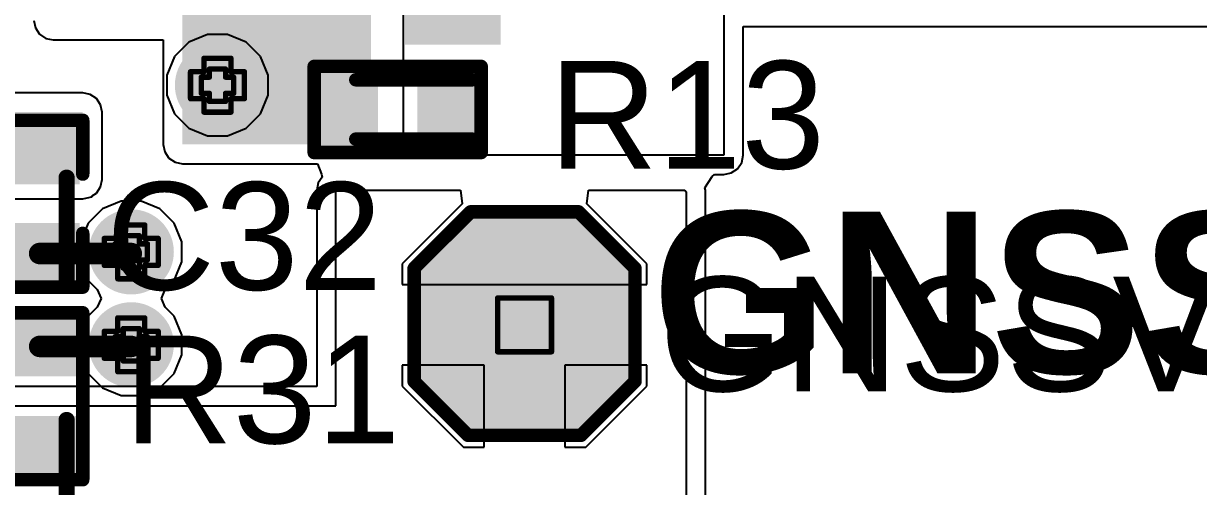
# Model space of a CAD drawing. Header units: inches. Extents: x -0.1 to 17.9, y -0.8 to 4.8.
# Drawn here: x 0.329 to 0.7652, y 1.43 to 1.6019 of the extents above; entities that cross this region are included whole.
import ezdxf

# ---------------------------------------------------------------- set-up
doc = ezdxf.new("R2010")
doc.units = ezdxf.units.IN
doc.header["$MEASUREMENT"] = 0
for name, color, linetype in [('Bottom Layer 1', 5, 'Continuous'), ('Bottom Solder', 6, 'Continuous'), ('Drill Drawing', 1, 'Continuous'), ('GND+Signal', 16, 'Continuous'), ('Multi-Layer', 9, 'Continuous'), ('Pad Holes', 156, 'Continuous'), ('PWR+Signal', 76, 'Continuous'), ('Top 3D Body', 56, 'Continuous'), ('Top Layer 1', 1, 'Continuous'), ('Top Overlay', 2, 'Continuous'), ('Top Paste', 8, 'Continuous'), ('Top Solder', 216, 'Continuous'), ('Via Holes', 16, 'Continuous')]:
    doc.layers.add(name, color=color, linetype=linetype)
doc.styles.add('Arial', font='', dxfattribs={"height": 0.2})
doc.styles.add('Arial_Bold', font='', dxfattribs={"height": 0.2})
doc.styles.get('Arial').set_extended_font_data('Arial')
doc.styles.get('Arial_Bold').set_extended_font_data('Arial', bold=True)

# ---------------------------------------------------------------- blocks, each defined once
blk = doc.blocks.new('R___0402_133')
at = {"layer": 'Top Layer 1'}
for points in [[(-0.0275, -0.0125), (-0.0275, 0.0125), (-0.0095, 0.0125), (-0.0095, -0.0125)], [(0.0095, -0.0125), (0.0095, 0.0125), (0.0275, 0.0125), (0.0275, -0.0125)]]:
    blk.add_hatch(color=1, dxfattribs=at).paths.add_polyline_path(points)
at = {"layer": 'Top Paste'}
for points in [[(-0.0275, -0.0125), (-0.0275, 0.0125), (-0.0095, 0.0125), (-0.0095, -0.0125)], [(0.0095, -0.0125), (0.0095, 0.0125), (0.0275, 0.0125), (0.0275, -0.0125)]]:
    blk.add_hatch(color=8, dxfattribs=at).paths.add_polyline_path(points)
at = {"layer": 'Top Solder'}
for points in [[(-0.02967, -0.01466), (-0.02967, 0.01467), (-0.00734, 0.01467), (-0.00734, -0.01466)], [(0.00733, -0.01466), (0.00733, 0.01467), (0.02966, 0.01467), (0.02966, -0.01466)]]:
    blk.add_hatch(color=216, dxfattribs=at).paths.add_polyline_path(points)
at = {"layer": 'Top Overlay'}
for points in [[(-0.031, -0.016, 0.005, 0.005, 0), (-0.031, 0.016, 0.005, 0.005, 0)], [(0.031, 0.016, 0.005, 0.005, 0), (-0.031, 0.016, 0.005, 0.005, 0)], [(0.031, -0.016, 0.005, 0.005, 0), (0.031, 0.016, 0.005, 0.005, 0)], [(0.031, -0.016, 0.005, 0.005, 0), (-0.031, -0.016, 0.005, 0.005, 0)], [(0.032, -0.017, 0.000127, 0.000127, 0), (-0.032, -0.017, 0.000127, 0.000127, 0)]]:
    blk.add_lwpolyline(points, format="xyseb", dxfattribs=at)
for points in [[(-0.03225, 0.016, 0.0025, 0.0025, 1), (-0.02975, 0.016, 0.0025, 0.0025, 1)], [(-0.03225, 0.016, 0.0025, 0.0025, 1), (-0.02975, 0.016, 0.0025, 0.0025, 1)], [(0.02975, 0.016, 0.0025, 0.0025, 1), (0.03225, 0.016, 0.0025, 0.0025, 1)], [(0.02975, 0.016, 0.0025, 0.0025, 1), (0.03225, 0.016, 0.0025, 0.0025, 1)], [(-0.03225, -0.016, 0.0025, 0.0025, 1), (-0.02975, -0.016, 0.0025, 0.0025, 1)], [(-0.03225, -0.016, 0.0025, 0.0025, 1), (-0.02975, -0.016, 0.0025, 0.0025, 1)], [(-0.03203, -0.017, 0.0000635, 0.0000635, 1), (-0.03197, -0.017, 0.0000635, 0.0000635, 1)], [(0.02975, -0.016, 0.0025, 0.0025, 1), (0.03225, -0.016, 0.0025, 0.0025, 1)], [(0.02975, -0.016, 0.0025, 0.0025, 1), (0.03225, -0.016, 0.0025, 0.0025, 1)], [(0.03197, -0.017, 0.0000635, 0.0000635, 1), (0.03203, -0.017, 0.0000635, 0.0000635, 1)]]:
    blk.add_lwpolyline(points, format="xyseb", close=True, dxfattribs=at)
blk = doc.blocks.new('R___0402_148')
at = {"layer": 'Top Layer 1'}
for points in [[(-0.0275, -0.0125), (-0.0275, 0.0125), (-0.0095, 0.0125), (-0.0095, -0.0125)], [(0.0095, -0.0125), (0.0095, 0.0125), (0.0275, 0.0125), (0.0275, -0.0125)]]:
    blk.add_hatch(color=1, dxfattribs=at).paths.add_polyline_path(points)
at = {"layer": 'Top Paste'}
for points in [[(-0.0275, -0.0125), (-0.0275, 0.0125), (-0.0095, 0.0125), (-0.0095, -0.0125)], [(0.0095, -0.0125), (0.0095, 0.0125), (0.0275, 0.0125), (0.0275, -0.0125)]]:
    blk.add_hatch(color=8, dxfattribs=at).paths.add_polyline_path(points)
at = {"layer": 'Top Solder'}
for points in [[(-0.02967, -0.01467), (-0.02967, 0.01467), (-0.00733, 0.01467), (-0.00733, -0.01467)], [(0.00733, -0.01467), (0.00733, 0.01467), (0.02967, 0.01467), (0.02967, -0.01467)]]:
    blk.add_hatch(color=216, dxfattribs=at).paths.add_polyline_path(points)
at = {"layer": 'Top Overlay'}
for points in [[(-0.031, -0.016, 0.005, 0.005, 0), (-0.031, 0.016, 0.005, 0.005, 0)], [(-0.031, 0.016, 0.005, 0.005, 0), (0.031, 0.016, 0.005, 0.005, 0)], [(0.031, -0.016, 0.005, 0.005, 0), (0.031, 0.016, 0.005, 0.005, 0)], [(-0.031, -0.016, 0.005, 0.005, 0), (0.031, -0.016, 0.005, 0.005, 0)], [(-0.032, -0.017, 0.000127, 0.000127, 0), (0.032, -0.017, 0.000127, 0.000127, 0)]]:
    blk.add_lwpolyline(points, format="xyseb", dxfattribs=at)
for points in [[(-0.03225, 0.016, 0.0025, 0.0025, 1), (-0.02975, 0.016, 0.0025, 0.0025, 1)], [(-0.03225, 0.016, 0.0025, 0.0025, 1), (-0.02975, 0.016, 0.0025, 0.0025, 1)], [(0.02975, 0.016, 0.0025, 0.0025, 1), (0.03225, 0.016, 0.0025, 0.0025, 1)], [(0.02975, 0.016, 0.0025, 0.0025, 1), (0.03225, 0.016, 0.0025, 0.0025, 1)], [(-0.03225, -0.016, 0.0025, 0.0025, 1), (-0.02975, -0.016, 0.0025, 0.0025, 1)], [(-0.03225, -0.016, 0.0025, 0.0025, 1), (-0.02975, -0.016, 0.0025, 0.0025, 1)], [(-0.03203, -0.017, 0.0000635, 0.0000635, 1), (-0.03197, -0.017, 0.0000635, 0.0000635, 1)], [(0.02975, -0.016, 0.0025, 0.0025, 1), (0.03225, -0.016, 0.0025, 0.0025, 1)], [(0.02975, -0.016, 0.0025, 0.0025, 1), (0.03225, -0.016, 0.0025, 0.0025, 1)], [(0.03197, -0.017, 0.0000635, 0.0000635, 1), (0.03203, -0.017, 0.0000635, 0.0000635, 1)]]:
    blk.add_lwpolyline(points, format="xyseb", close=True, dxfattribs=at)
blk = doc.blocks.new('TSOT_25_167')
at = {"layer": 'Top Layer 1'}
for points in [[(-0.0236, 0.05118), (-0.0236, 0.02362), (-0.06297, 0.02362), (-0.06297, 0.05118)], [(0.06297, 0.05118), (0.06297, 0.02362), (0.0236, 0.02362), (0.0236, 0.05118)], [(-0.0236, 0.01378), (-0.0236, -0.01378), (-0.06297, -0.01378), (-0.06297, 0.01378)], [(-0.0236, -0.02362), (-0.0236, -0.05118), (-0.06297, -0.05118), (-0.06297, -0.02362)], [(0.06297, -0.02362), (0.06297, -0.05118), (0.0236, -0.05118), (0.0236, -0.02362)]]:
    blk.add_hatch(color=1, dxfattribs=at).paths.add_polyline_path(points)
at = {"layer": 'Top Paste'}
for points in [[(-0.0236, 0.05118), (-0.0236, 0.02362), (-0.06297, 0.02362), (-0.06297, 0.05118)], [(0.06297, 0.05118), (0.06297, 0.02362), (0.0236, 0.02362), (0.0236, 0.05118)], [(-0.0236, 0.01378), (-0.0236, -0.01378), (-0.06297, -0.01378), (-0.06297, 0.01378)], [(-0.0236, -0.02362), (-0.0236, -0.05118), (-0.06297, -0.05118), (-0.06297, -0.02362)], [(0.06297, -0.02362), (0.06297, -0.05118), (0.0236, -0.05118), (0.0236, -0.02362)]]:
    blk.add_hatch(color=8, dxfattribs=at).paths.add_polyline_path(points)
at = {"layer": 'Top Solder'}
for points in [[(-0.0196, 0.05518), (-0.0196, 0.01962), (-0.06697, 0.01962), (-0.06697, 0.05518)], [(0.06697, 0.05518), (0.06697, 0.01962), (0.0196, 0.01962), (0.0196, 0.05518)], [(-0.0196, 0.01778), (-0.0196, -0.01778), (-0.06697, -0.01778), (-0.06697, 0.01778)], [(-0.0196, -0.01962), (-0.0196, -0.05518), (-0.06697, -0.05518), (-0.06697, -0.01962)], [(0.06697, -0.01962), (0.06697, -0.05518), (0.0196, -0.05518), (0.0196, -0.01962)]]:
    blk.add_hatch(color=216, dxfattribs=at).paths.add_polyline_path(points)
at = {"layer": 'Top Overlay'}
for points in [[(0.046, 0.061, 0.005, 0.005, 0), (-0.046, 0.061, 0.005, 0.005, 0)], [(-0.075, 0.033, 0.005, 0.005, 0), (-0.075, 0.043, 0.005, 0.005, 0)], [(-0.07, 0.038, 0.005, 0.005, 0), (-0.075, 0.043, 0.005, 0.005, 0)], [(-0.075, 0.033, 0.005, 0.005, 0), (-0.07, 0.038, 0.005, 0.005, 0)], [(0.046, -0.061, 0.005, 0.005, 0), (-0.046, -0.061, 0.005, 0.005, 0)]]:
    blk.add_lwpolyline(points, format="xyseb", dxfattribs=at)
for points in [[(-0.04725, 0.061, 0.0025, 0.0025, 1), (-0.04475, 0.061, 0.0025, 0.0025, 1)], [(0.04475, 0.061, 0.0025, 0.0025, 1), (0.04725, 0.061, 0.0025, 0.0025, 1)], [(-0.07625, 0.043, 0.0025, 0.0025, 1), (-0.07375, 0.043, 0.0025, 0.0025, 1)], [(-0.07625, 0.043, 0.0025, 0.0025, 1), (-0.07375, 0.043, 0.0025, 0.0025, 1)], [(-0.07125, 0.038, 0.0025, 0.0025, 1), (-0.06875, 0.038, 0.0025, 0.0025, 1)], [(-0.07125, 0.038, 0.0025, 0.0025, 1), (-0.06875, 0.038, 0.0025, 0.0025, 1)], [(-0.07625, 0.033, 0.0025, 0.0025, 1), (-0.07375, 0.033, 0.0025, 0.0025, 1)], [(-0.07625, 0.033, 0.0025, 0.0025, 1), (-0.07375, 0.033, 0.0025, 0.0025, 1)], [(-0.04725, -0.061, 0.0025, 0.0025, 1), (-0.04475, -0.061, 0.0025, 0.0025, 1)], [(0.04475, -0.061, 0.0025, 0.0025, 1), (0.04725, -0.061, 0.0025, 0.0025, 1)]]:
    blk.add_lwpolyline(points, format="xyseb", close=True, dxfattribs=at)
blk = doc.blocks.new('T____P______TH_1_8___H_________0_92___184')
at = {"layer": 'Bottom Layer 1'}
blk.add_hatch(color=5, dxfattribs=at).paths.add_polyline_path([(0.01772, 0.03543), (-0.01772, 0.03543), (-0.03543, 0.01772), (-0.03543, -0.01772), (-0.01772, -0.03543), (0.01772, -0.03543), (0.03543, -0.01772), (0.03543, 0.01772)])
at = {"layer": 'Bottom Solder'}
blk.add_hatch(color=6, dxfattribs=at).paths.add_polyline_path([(0.01972, 0.03943), (-0.01972, 0.03943), (-0.03943, 0.01972), (-0.03943, -0.01972), (-0.01972, -0.03943), (0.01972, -0.03943), (0.03943, -0.01972), (0.03943, 0.01972)])
at = {"layer": 'GND+Signal'}
blk.add_hatch(color=16, dxfattribs=at).paths.add_polyline_path([(0.01772, 0.03543), (-0.01772, 0.03543), (-0.03543, 0.01772), (-0.03543, -0.01772), (-0.01772, -0.03543), (0.01772, -0.03543), (0.03543, -0.01772), (0.03543, 0.01772)])
at = {"layer": 'Multi-Layer'}
blk.add_hatch(color=9, dxfattribs=at).paths.add_polyline_path([(0.01772, 0.03543), (-0.01772, 0.03543), (-0.03543, 0.01772), (-0.03543, -0.01772), (-0.01772, -0.03543), (0.01772, -0.03543), (0.03543, -0.01772), (0.03543, 0.01772)])
at = {"layer": 'Pad Holes'}
h = blk.add_hatch(color=7, dxfattribs=at)
edge = h.paths.add_edge_path()
edge.add_arc((0, 0), 0.01811, 0, 360)
at = {"layer": 'PWR+Signal'}
blk.add_hatch(color=76, dxfattribs=at).paths.add_polyline_path([(0.01772, 0.03543), (-0.01772, 0.03543), (-0.03543, 0.01772), (-0.03543, -0.01772), (-0.01772, -0.03543), (0.01772, -0.03543), (0.03543, -0.01772), (0.03543, 0.01772)])
at = {"layer": 'Top Layer 1'}
blk.add_hatch(color=1, dxfattribs=at).paths.add_polyline_path([(0.01772, 0.03543), (-0.01772, 0.03543), (-0.03543, 0.01772), (-0.03543, -0.01772), (-0.01772, -0.03543), (0.01772, -0.03543), (0.03543, -0.01772), (0.03543, 0.01772)])
at = {"layer": 'Top Solder'}
blk.add_hatch(color=216, dxfattribs=at).paths.add_polyline_path([(0.01972, 0.03943), (-0.01972, 0.03943), (-0.03943, 0.01972), (-0.03943, -0.01972), (-0.01972, -0.03943), (0.01972, -0.03943), (0.03943, -0.01972), (0.03943, 0.01972)])
at = {"layer": 'Top Overlay'}
for points in [[(-0.041, 0.021, 0.005, 0.005, 0), (-0.02, 0.042, 0.005, 0.005, 0)], [(-0.02, 0.042, 0.005, 0.005, 0), (0.02, 0.042, 0.005, 0.005, 0)], [(0.02, 0.042, 0.005, 0.005, 0), (0.041, 0.021, 0.005, 0.005, 0)], [(-0.041, -0.021, 0.005, 0.005, 0), (-0.041, 0.021, 0.005, 0.005, 0)], [(0.041, -0.021, 0.005, 0.005, 0), (0.041, 0.021, 0.005, 0.005, 0)], [(-0.041, -0.021, 0.005, 0.005, 0), (-0.021, -0.041, 0.005, 0.005, 0)], [(0.021, -0.041, 0.005, 0.005, 0), (0.041, -0.021, 0.005, 0.005, 0)], [(-0.02, -0.041, 0.005, 0.005, 0), (0.021, -0.041, 0.005, 0.005, 0)]]:
    blk.add_lwpolyline(points, format="xyseb", dxfattribs=at)
for points in [[(-0.02125, 0.042, 0.0025, 0.0025, 1), (-0.01875, 0.042, 0.0025, 0.0025, 1)], [(-0.02125, 0.042, 0.0025, 0.0025, 1), (-0.01875, 0.042, 0.0025, 0.0025, 1)], [(0.01875, 0.042, 0.0025, 0.0025, 1), (0.02125, 0.042, 0.0025, 0.0025, 1)], [(0.01875, 0.042, 0.0025, 0.0025, 1), (0.02125, 0.042, 0.0025, 0.0025, 1)], [(-0.04225, 0.021, 0.0025, 0.0025, 1), (-0.03975, 0.021, 0.0025, 0.0025, 1)], [(-0.04225, 0.021, 0.0025, 0.0025, 1), (-0.03975, 0.021, 0.0025, 0.0025, 1)], [(0.03975, 0.021, 0.0025, 0.0025, 1), (0.04225, 0.021, 0.0025, 0.0025, 1)], [(0.03975, 0.021, 0.0025, 0.0025, 1), (0.04225, 0.021, 0.0025, 0.0025, 1)], [(-0.04225, -0.021, 0.0025, 0.0025, 1), (-0.03975, -0.021, 0.0025, 0.0025, 1)], [(-0.04225, -0.021, 0.0025, 0.0025, 1), (-0.03975, -0.021, 0.0025, 0.0025, 1)], [(0.03975, -0.021, 0.0025, 0.0025, 1), (0.04225, -0.021, 0.0025, 0.0025, 1)], [(0.03975, -0.021, 0.0025, 0.0025, 1), (0.04225, -0.021, 0.0025, 0.0025, 1)], [(-0.02225, -0.041, 0.0025, 0.0025, 1), (-0.01975, -0.041, 0.0025, 0.0025, 1)], [(-0.02125, -0.041, 0.0025, 0.0025, 1), (-0.01875, -0.041, 0.0025, 0.0025, 1)], [(0.01975, -0.041, 0.0025, 0.0025, 1), (0.02225, -0.041, 0.0025, 0.0025, 1)], [(0.01975, -0.041, 0.0025, 0.0025, 1), (0.02225, -0.041, 0.0025, 0.0025, 1)]]:
    blk.add_lwpolyline(points, format="xyseb", close=True, dxfattribs=at)
blk = doc.blocks.new('C___0402_216')
at = {"layer": 'Top Layer 1'}
for points in [[(-0.0275, -0.0125), (-0.0275, 0.0125), (-0.0095, 0.0125), (-0.0095, -0.0125)], [(0.0095, -0.0125), (0.0095, 0.0125), (0.0275, 0.0125), (0.0275, -0.0125)]]:
    blk.add_hatch(color=1, dxfattribs=at).paths.add_polyline_path(points)
at = {"layer": 'Top Paste'}
for points in [[(-0.0275, -0.0125), (-0.0275, 0.0125), (-0.0095, 0.0125), (-0.0095, -0.0125)], [(0.0095, -0.0125), (0.0095, 0.0125), (0.0275, 0.0125), (0.0275, -0.0125)]]:
    blk.add_hatch(color=8, dxfattribs=at).paths.add_polyline_path(points)
at = {"layer": 'Top Solder'}
for points in [[(-0.02986, -0.01486), (-0.02986, 0.01486), (-0.00714, 0.01486), (-0.00714, -0.01486)], [(0.00714, -0.01486), (0.00714, 0.01486), (0.02986, 0.01486), (0.02986, -0.01486)]]:
    blk.add_hatch(color=216, dxfattribs=at).paths.add_polyline_path(points)
at = {"layer": 'Top Overlay'}
for points in [[(-0.011, 0.016, 0.005, 0.005, 0), (-0.031, 0.016, 0.005, 0.005, 0)], [(-0.031, -0.016, 0.005, 0.005, 0), (-0.031, 0.016, 0.005, 0.005, 0)], [(0.031, 0.016, 0.005, 0.005, 0), (0.011, 0.016, 0.005, 0.005, 0)], [(0.031, -0.016, 0.005, 0.005, 0), (0.031, 0.016, 0.005, 0.005, 0)], [(-0.011, -0.016, 0.005, 0.005, 0), (-0.031, -0.016, 0.005, 0.005, 0)], [(0.031, -0.016, 0.005, 0.005, 0), (0.011, -0.016, 0.005, 0.005, 0)]]:
    blk.add_lwpolyline(points, format="xyseb", dxfattribs=at)
for points in [[(-0.03225, 0.016, 0.0025, 0.0025, 1), (-0.02975, 0.016, 0.0025, 0.0025, 1)], [(-0.03225, 0.016, 0.0025, 0.0025, 1), (-0.02975, 0.016, 0.0025, 0.0025, 1)], [(-0.01225, 0.016, 0.0025, 0.0025, 1), (-0.00975, 0.016, 0.0025, 0.0025, 1)], [(0.00975, 0.016, 0.0025, 0.0025, 1), (0.01225, 0.016, 0.0025, 0.0025, 1)], [(0.02975, 0.016, 0.0025, 0.0025, 1), (0.03225, 0.016, 0.0025, 0.0025, 1)], [(0.02975, 0.016, 0.0025, 0.0025, 1), (0.03225, 0.016, 0.0025, 0.0025, 1)], [(-0.03225, -0.016, 0.0025, 0.0025, 1), (-0.02975, -0.016, 0.0025, 0.0025, 1)], [(-0.03225, -0.016, 0.0025, 0.0025, 1), (-0.02975, -0.016, 0.0025, 0.0025, 1)], [(-0.01225, -0.016, 0.0025, 0.0025, 1), (-0.00975, -0.016, 0.0025, 0.0025, 1)], [(0.00975, -0.016, 0.0025, 0.0025, 1), (0.01225, -0.016, 0.0025, 0.0025, 1)], [(0.02975, -0.016, 0.0025, 0.0025, 1), (0.03225, -0.016, 0.0025, 0.0025, 1)], [(0.02975, -0.016, 0.0025, 0.0025, 1), (0.03225, -0.016, 0.0025, 0.0025, 1)]]:
    blk.add_lwpolyline(points, format="xyseb", close=True, dxfattribs=at)

msp = doc.modelspace()

# ---------------------------------------------------------------- hatches: boundary and pattern name
at = {"layer": 'Bottom Layer 1'}
h = msp.add_hatch(color=5, dxfattribs=at)
edge = h.paths.add_edge_path()
edge.add_arc((0.401, 1.579), 0.01181, 0, 360)
h = msp.add_hatch(color=5, dxfattribs=at)
edge = h.paths.add_edge_path()
edge.add_arc((0.369, 1.51711), 0.01181, 0, 360)
h = msp.add_hatch(color=5, dxfattribs=at)
edge = h.paths.add_edge_path()
edge.add_arc((0.369, 1.48261), 0.01181, 0, 360)
at = {"layer": 'Bottom Solder'}
h = msp.add_hatch(color=6, dxfattribs=at)
edge = h.paths.add_edge_path()
edge.add_arc((0.401, 1.579), 0.01581, 0, 360)
h = msp.add_hatch(color=6, dxfattribs=at)
edge = h.paths.add_edge_path()
edge.add_arc((0.369, 1.51711), 0.01581, 0, 360)
h = msp.add_hatch(color=6, dxfattribs=at)
edge = h.paths.add_edge_path()
edge.add_arc((0.369, 1.48261), 0.01581, 0, 360)
at = {"layer": 'GND+Signal'}
h = msp.add_hatch(color=16, dxfattribs=at)
edge = h.paths.add_edge_path()
edge.add_arc((0.401, 1.579), 0.01181, 0, 360)
h = msp.add_hatch(color=16, dxfattribs=at)
edge = h.paths.add_edge_path()
edge.add_arc((0.369, 1.51711), 0.01181, 0, 360)
h = msp.add_hatch(color=16, dxfattribs=at)
edge = h.paths.add_edge_path()
edge.add_arc((0.369, 1.48261), 0.01181, 0, 360)
at = {"layer": 'Pad Holes'}
h = msp.add_hatch(color=7, dxfattribs=at)
edge = h.paths.add_edge_path()
edge.add_arc((0.45235, 1.58102), 0.00125, 0, 360)
h = msp.add_hatch(color=7, dxfattribs=at)
edge = h.paths.add_edge_path()
edge.add_arc((0.49565, 1.58102), 0.00125, 0, 360)
h = msp.add_hatch(color=7, dxfattribs=at)
edge = h.paths.add_edge_path()
edge.add_arc((0.45235, 1.55898), 0.00125, 0, 360)
h = msp.add_hatch(color=7, dxfattribs=at)
edge = h.paths.add_edge_path()
edge.add_arc((0.49565, 1.55898), 0.00125, 0, 360)
h = msp.add_hatch(color=7, dxfattribs=at)
edge = h.paths.add_edge_path()
edge.add_arc((0.345, 1.54469), 0.0015, 0, 360)
h = msp.add_hatch(color=7, dxfattribs=at)
edge = h.paths.add_edge_path()
edge.add_arc((0.345, 1.50531), 0.0015, 0, 360)
h = msp.add_hatch(color=7, dxfattribs=at)
edge = h.paths.add_edge_path()
edge.add_arc((0.345, 1.45469), 0.0015, 0, 360)
at = {"layer": 'PWR+Signal'}
h = msp.add_hatch(color=76, dxfattribs=at)
edge = h.paths.add_edge_path()
edge.add_arc((0.401, 1.579), 0.01181, 0, 360)
h = msp.add_hatch(color=76, dxfattribs=at)
edge = h.paths.add_edge_path()
edge.add_arc((0.369, 1.51711), 0.01181, 0, 360)
h = msp.add_hatch(color=76, dxfattribs=at)
edge = h.paths.add_edge_path()
edge.add_arc((0.369, 1.48261), 0.01181, 0, 360)
at = {"layer": 'Top 3D Body'}
h = msp.add_hatch(color=56, dxfattribs=at)
edge = h.paths.add_edge_path()
edge.add_arc((0.45235, 1.58102), 0.00125, 0, 360)
h = msp.add_hatch(color=56, dxfattribs=at)
edge = h.paths.add_edge_path()
edge.add_arc((0.49565, 1.58102), 0.00125, 0, 360)
h = msp.add_hatch(color=56, dxfattribs=at)
edge = h.paths.add_edge_path()
edge.add_arc((0.45235, 1.55898), 0.00125, 0, 360)
h = msp.add_hatch(color=56, dxfattribs=at)
edge = h.paths.add_edge_path()
edge.add_arc((0.49565, 1.55898), 0.00125, 0, 360)
h = msp.add_hatch(color=56, dxfattribs=at)
edge = h.paths.add_edge_path()
edge.add_arc((0.345, 1.54469), 0.0015, 0, 360)
h = msp.add_hatch(color=56, dxfattribs=at)
edge = h.paths.add_edge_path()
edge.add_arc((0.345, 1.50531), 0.0015, 0, 360)
h = msp.add_hatch(color=56, dxfattribs=at)
edge = h.paths.add_edge_path()
edge.add_arc((0.345, 1.45469), 0.0015, 0, 360)
at = {"layer": 'Top Layer 1'}
for points in [[(0.388, 1.557), (0.458, 1.557), (0.458, 1.639), (0.388, 1.639)], [(0.252, 1.544), (0.351, 1.544), (0.351, 1.569), (0.252, 1.569)]]:
    msp.add_hatch(color=1, dxfattribs=at).paths.add_polyline_path(points)
h = msp.add_hatch(color=1, dxfattribs=at)
edge = h.paths.add_edge_path()
edge.add_arc((0.401, 1.579), 0.01181, 0, 360)
h = msp.add_hatch(color=1, dxfattribs=at)
edge = h.paths.add_edge_path()
edge.add_arc((0.369, 1.51711), 0.01181, 0, 360)
h = msp.add_hatch(color=1, dxfattribs=at)
edge = h.paths.add_edge_path()
edge.add_arc((0.369, 1.48261), 0.01181, 0, 360)
at = {"layer": 'Via Holes'}
h = msp.add_hatch(color=7, dxfattribs=at)
edge = h.paths.add_edge_path()
edge.add_arc((0.401, 1.579), 0.00591, 0, 360)
h = msp.add_hatch(color=7, dxfattribs=at)
edge = h.paths.add_edge_path()
edge.add_arc((0.369, 1.51711), 0.00591, 0, 360)
h = msp.add_hatch(color=7, dxfattribs=at)
edge = h.paths.add_edge_path()
edge.add_arc((0.369, 1.48261), 0.00591, 0, 360)

# ---------------------------------------------------------------- linework, layer by layer
at = {"layer": 'Bottom Layer 1'}
for p, q in [((0.39726, 1.59781), (0.39034, 1.59495)), ((0.40474, 1.59781), (0.39726, 1.59781)), ((0.41166, 1.59495), (0.40474, 1.59781)), ((0.39034, 1.59495), (0.38505, 1.58966)), ((0.41695, 1.58966), (0.41166, 1.59495)), ((0.38505, 1.58966), (0.38219, 1.58274)), ((0.41981, 1.58274), (0.41695, 1.58966)), ((0.38219, 1.58274), (0.38219, 1.57526)), ((0.41981, 1.57526), (0.41981, 1.58274)), ((0.38219, 1.57526), (0.38505, 1.56834)), ((0.41695, 1.56834), (0.41981, 1.57526)), ((0.38505, 1.56834), (0.39034, 1.56305)), ((0.41166, 1.56305), (0.41695, 1.56834)), ((0.39034, 1.56305), (0.39726, 1.56019)), ((0.40474, 1.56019), (0.41166, 1.56305)), ((0.39726, 1.56019), (0.40474, 1.56019)), ((0.49378, 1.53243), (0.47257, 1.51122)), ((0.53622, 1.53243), (0.49378, 1.53243)), ((0.55743, 1.51122), (0.53622, 1.53243)), ((0.47257, 1.51122), (0.47257, 1.46878)), ((0.55743, 1.46878), (0.55743, 1.51122)), ((0.47257, 1.46878), (0.49378, 1.44757)), ((0.53622, 1.44757), (0.55743, 1.46878)), ((0.49378, 1.44757), (0.53622, 1.44757))]:
    msp.add_line(p, q, dxfattribs=at)
at = {"layer": 'Drill Drawing'}
for points in [[(0.396, 1.584, 0.002, 0.002, 0), (0.396, 1.589, 0.002, 0.002, 0)], [(0.396, 1.589, 0.002, 0.002, 0), (0.406, 1.589, 0.002, 0.002, 0)], [(0.406, 1.584, 0.002, 0.002, 0), (0.406, 1.589, 0.002, 0.002, 0)], [(0.391, 1.574, 0.002, 0.002, 0), (0.391, 1.584, 0.002, 0.002, 0)], [(0.391, 1.584, 0.002, 0.002, 0), (0.396, 1.584, 0.002, 0.002, 0)], [(0.398, 1.582, 0.002, 0.002, 0), (0.398, 1.585, 0.002, 0.002, 0)], [(0.398, 1.585, 0.002, 0.002, 0), (0.404, 1.585, 0.002, 0.002, 0)], [(0.404, 1.582, 0.002, 0.002, 0), (0.404, 1.585, 0.002, 0.002, 0)], [(0.406, 1.584, 0.002, 0.002, 0), (0.411, 1.584, 0.002, 0.002, 0)], [(0.411, 1.574, 0.002, 0.002, 0), (0.411, 1.584, 0.002, 0.002, 0)], [(0.395, 1.576, 0.002, 0.002, 0), (0.395, 1.582, 0.002, 0.002, 0)], [(0.395, 1.582, 0.002, 0.002, 0), (0.398, 1.582, 0.002, 0.002, 0)], [(0.404, 1.582, 0.002, 0.002, 0), (0.407, 1.582, 0.002, 0.002, 0)], [(0.407, 1.576, 0.002, 0.002, 0), (0.407, 1.582, 0.002, 0.002, 0)], [(0.391, 1.574, 0.002, 0.002, 0), (0.396, 1.574, 0.002, 0.002, 0)], [(0.395, 1.576, 0.002, 0.002, 0), (0.398, 1.576, 0.002, 0.002, 0)], [(0.396, 1.569, 0.002, 0.002, 0), (0.396, 1.574, 0.002, 0.002, 0)], [(0.398, 1.573, 0.002, 0.002, 0), (0.398, 1.576, 0.002, 0.002, 0)], [(0.404, 1.576, 0.002, 0.002, 0), (0.407, 1.576, 0.002, 0.002, 0)], [(0.404, 1.573, 0.002, 0.002, 0), (0.404, 1.576, 0.002, 0.002, 0)], [(0.406, 1.574, 0.002, 0.002, 0), (0.411, 1.574, 0.002, 0.002, 0)], [(0.406, 1.569, 0.002, 0.002, 0), (0.406, 1.574, 0.002, 0.002, 0)], [(0.398, 1.573, 0.002, 0.002, 0), (0.404, 1.573, 0.002, 0.002, 0)], [(0.396, 1.569, 0.002, 0.002, 0), (0.406, 1.569, 0.002, 0.002, 0)], [(0.364, 1.52211, 0.002, 0.002, 0), (0.364, 1.52711, 0.002, 0.002, 0)], [(0.364, 1.52711, 0.002, 0.002, 0), (0.374, 1.52711, 0.002, 0.002, 0)], [(0.374, 1.52211, 0.002, 0.002, 0), (0.374, 1.52711, 0.002, 0.002, 0)], [(0.359, 1.51211, 0.002, 0.002, 0), (0.359, 1.52211, 0.002, 0.002, 0)], [(0.359, 1.52211, 0.002, 0.002, 0), (0.364, 1.52211, 0.002, 0.002, 0)], [(0.366, 1.52011, 0.002, 0.002, 0), (0.366, 1.52311, 0.002, 0.002, 0)], [(0.366, 1.52311, 0.002, 0.002, 0), (0.372, 1.52311, 0.002, 0.002, 0)], [(0.372, 1.52011, 0.002, 0.002, 0), (0.372, 1.52311, 0.002, 0.002, 0)], [(0.374, 1.52211, 0.002, 0.002, 0), (0.379, 1.52211, 0.002, 0.002, 0)], [(0.379, 1.51211, 0.002, 0.002, 0), (0.379, 1.52211, 0.002, 0.002, 0)], [(0.363, 1.51411, 0.002, 0.002, 0), (0.363, 1.52011, 0.002, 0.002, 0)], [(0.363, 1.52011, 0.002, 0.002, 0), (0.366, 1.52011, 0.002, 0.002, 0)], [(0.372, 1.52011, 0.002, 0.002, 0), (0.375, 1.52011, 0.002, 0.002, 0)], [(0.375, 1.51411, 0.002, 0.002, 0), (0.375, 1.52011, 0.002, 0.002, 0)], [(0.363, 1.51411, 0.002, 0.002, 0), (0.366, 1.51411, 0.002, 0.002, 0)], [(0.366, 1.51111, 0.002, 0.002, 0), (0.366, 1.51411, 0.002, 0.002, 0)], [(0.372, 1.51411, 0.002, 0.002, 0), (0.375, 1.51411, 0.002, 0.002, 0)], [(0.372, 1.51111, 0.002, 0.002, 0), (0.372, 1.51411, 0.002, 0.002, 0)], [(0.359, 1.51211, 0.002, 0.002, 0), (0.364, 1.51211, 0.002, 0.002, 0)], [(0.364, 1.50711, 0.002, 0.002, 0), (0.364, 1.51211, 0.002, 0.002, 0)], [(0.366, 1.51111, 0.002, 0.002, 0), (0.372, 1.51111, 0.002, 0.002, 0)], [(0.374, 1.51211, 0.002, 0.002, 0), (0.379, 1.51211, 0.002, 0.002, 0)], [(0.374, 1.50711, 0.002, 0.002, 0), (0.374, 1.51211, 0.002, 0.002, 0)], [(0.364, 1.50711, 0.002, 0.002, 0), (0.374, 1.50711, 0.002, 0.002, 0)], [(0.505, 1.5, 0.002, 0.002, 0), (0.525, 1.5, 0.002, 0.002, 0)], [(0.505, 1.48, 0.002, 0.002, 0), (0.505, 1.5, 0.002, 0.002, 0)], [(0.525, 1.48, 0.002, 0.002, 0), (0.525, 1.5, 0.002, 0.002, 0)], [(0.364, 1.48761, 0.002, 0.002, 0), (0.364, 1.49261, 0.002, 0.002, 0)], [(0.364, 1.49261, 0.002, 0.002, 0), (0.374, 1.49261, 0.002, 0.002, 0)], [(0.374, 1.48761, 0.002, 0.002, 0), (0.374, 1.49261, 0.002, 0.002, 0)], [(0.359, 1.47761, 0.002, 0.002, 0), (0.359, 1.48761, 0.002, 0.002, 0)], [(0.359, 1.48761, 0.002, 0.002, 0), (0.364, 1.48761, 0.002, 0.002, 0)], [(0.366, 1.48561, 0.002, 0.002, 0), (0.366, 1.48861, 0.002, 0.002, 0)], [(0.366, 1.48861, 0.002, 0.002, 0), (0.372, 1.48861, 0.002, 0.002, 0)], [(0.372, 1.48561, 0.002, 0.002, 0), (0.372, 1.48861, 0.002, 0.002, 0)], [(0.374, 1.48761, 0.002, 0.002, 0), (0.379, 1.48761, 0.002, 0.002, 0)], [(0.379, 1.47761, 0.002, 0.002, 0), (0.379, 1.48761, 0.002, 0.002, 0)], [(0.363, 1.47961, 0.002, 0.002, 0), (0.363, 1.48561, 0.002, 0.002, 0)], [(0.363, 1.48561, 0.002, 0.002, 0), (0.366, 1.48561, 0.002, 0.002, 0)], [(0.372, 1.48561, 0.002, 0.002, 0), (0.375, 1.48561, 0.002, 0.002, 0)], [(0.375, 1.47961, 0.002, 0.002, 0), (0.375, 1.48561, 0.002, 0.002, 0)], [(0.359, 1.47761, 0.002, 0.002, 0), (0.364, 1.47761, 0.002, 0.002, 0)], [(0.363, 1.47961, 0.002, 0.002, 0), (0.366, 1.47961, 0.002, 0.002, 0)], [(0.364, 1.47261, 0.002, 0.002, 0), (0.364, 1.47761, 0.002, 0.002, 0)], [(0.366, 1.47661, 0.002, 0.002, 0), (0.366, 1.47961, 0.002, 0.002, 0)], [(0.372, 1.47961, 0.002, 0.002, 0), (0.375, 1.47961, 0.002, 0.002, 0)], [(0.372, 1.47661, 0.002, 0.002, 0), (0.372, 1.47961, 0.002, 0.002, 0)], [(0.374, 1.47761, 0.002, 0.002, 0), (0.379, 1.47761, 0.002, 0.002, 0)], [(0.374, 1.47261, 0.002, 0.002, 0), (0.374, 1.47761, 0.002, 0.002, 0)], [(0.505, 1.48, 0.002, 0.002, 0), (0.525, 1.48, 0.002, 0.002, 0)], [(0.366, 1.47661, 0.002, 0.002, 0), (0.372, 1.47661, 0.002, 0.002, 0)], [(0.364, 1.47261, 0.002, 0.002, 0), (0.374, 1.47261, 0.002, 0.002, 0)]]:
    msp.add_lwpolyline(points, format="xyseb", dxfattribs=at)
for points in [[(0.3955, 1.589, 0.001, 0.001, 1), (0.3965, 1.589, 0.001, 0.001, 1)], [(0.3955, 1.589, 0.001, 0.001, 1), (0.3965, 1.589, 0.001, 0.001, 1)], [(0.4055, 1.589, 0.001, 0.001, 1), (0.4065, 1.589, 0.001, 0.001, 1)], [(0.4055, 1.589, 0.001, 0.001, 1), (0.4065, 1.589, 0.001, 0.001, 1)], [(0.3905, 1.584, 0.001, 0.001, 1), (0.3915, 1.584, 0.001, 0.001, 1)], [(0.3905, 1.584, 0.001, 0.001, 1), (0.3915, 1.584, 0.001, 0.001, 1)], [(0.3955, 1.584, 0.001, 0.001, 1), (0.3965, 1.584, 0.001, 0.001, 1)], [(0.3955, 1.584, 0.001, 0.001, 1), (0.3965, 1.584, 0.001, 0.001, 1)], [(0.3975, 1.585, 0.001, 0.001, 1), (0.3985, 1.585, 0.001, 0.001, 1)], [(0.3975, 1.585, 0.001, 0.001, 1), (0.3985, 1.585, 0.001, 0.001, 1)], [(0.4035, 1.585, 0.001, 0.001, 1), (0.4045, 1.585, 0.001, 0.001, 1)], [(0.4035, 1.585, 0.001, 0.001, 1), (0.4045, 1.585, 0.001, 0.001, 1)], [(0.4055, 1.584, 0.001, 0.001, 1), (0.4065, 1.584, 0.001, 0.001, 1)], [(0.4055, 1.584, 0.001, 0.001, 1), (0.4065, 1.584, 0.001, 0.001, 1)], [(0.4105, 1.584, 0.001, 0.001, 1), (0.4115, 1.584, 0.001, 0.001, 1)], [(0.4105, 1.584, 0.001, 0.001, 1), (0.4115, 1.584, 0.001, 0.001, 1)], [(0.3945, 1.582, 0.001, 0.001, 1), (0.3955, 1.582, 0.001, 0.001, 1)], [(0.3945, 1.582, 0.001, 0.001, 1), (0.3955, 1.582, 0.001, 0.001, 1)], [(0.3975, 1.582, 0.001, 0.001, 1), (0.3985, 1.582, 0.001, 0.001, 1)], [(0.3975, 1.582, 0.001, 0.001, 1), (0.3985, 1.582, 0.001, 0.001, 1)], [(0.4035, 1.582, 0.001, 0.001, 1), (0.4045, 1.582, 0.001, 0.001, 1)], [(0.4035, 1.582, 0.001, 0.001, 1), (0.4045, 1.582, 0.001, 0.001, 1)], [(0.4065, 1.582, 0.001, 0.001, 1), (0.4075, 1.582, 0.001, 0.001, 1)], [(0.4065, 1.582, 0.001, 0.001, 1), (0.4075, 1.582, 0.001, 0.001, 1)], [(0.3905, 1.574, 0.001, 0.001, 1), (0.3915, 1.574, 0.001, 0.001, 1)], [(0.3905, 1.574, 0.001, 0.001, 1), (0.3915, 1.574, 0.001, 0.001, 1)], [(0.3945, 1.576, 0.001, 0.001, 1), (0.3955, 1.576, 0.001, 0.001, 1)], [(0.3945, 1.576, 0.001, 0.001, 1), (0.3955, 1.576, 0.001, 0.001, 1)], [(0.3955, 1.574, 0.001, 0.001, 1), (0.3965, 1.574, 0.001, 0.001, 1)], [(0.3955, 1.574, 0.001, 0.001, 1), (0.3965, 1.574, 0.001, 0.001, 1)], [(0.3975, 1.576, 0.001, 0.001, 1), (0.3985, 1.576, 0.001, 0.001, 1)], [(0.3975, 1.576, 0.001, 0.001, 1), (0.3985, 1.576, 0.001, 0.001, 1)], [(0.4035, 1.576, 0.001, 0.001, 1), (0.4045, 1.576, 0.001, 0.001, 1)], [(0.4035, 1.576, 0.001, 0.001, 1), (0.4045, 1.576, 0.001, 0.001, 1)], [(0.4055, 1.574, 0.001, 0.001, 1), (0.4065, 1.574, 0.001, 0.001, 1)], [(0.4055, 1.574, 0.001, 0.001, 1), (0.4065, 1.574, 0.001, 0.001, 1)], [(0.4065, 1.576, 0.001, 0.001, 1), (0.4075, 1.576, 0.001, 0.001, 1)], [(0.4065, 1.576, 0.001, 0.001, 1), (0.4075, 1.576, 0.001, 0.001, 1)], [(0.4105, 1.574, 0.001, 0.001, 1), (0.4115, 1.574, 0.001, 0.001, 1)], [(0.4105, 1.574, 0.001, 0.001, 1), (0.4115, 1.574, 0.001, 0.001, 1)], [(0.3975, 1.573, 0.001, 0.001, 1), (0.3985, 1.573, 0.001, 0.001, 1)], [(0.3975, 1.573, 0.001, 0.001, 1), (0.3985, 1.573, 0.001, 0.001, 1)], [(0.4035, 1.573, 0.001, 0.001, 1), (0.4045, 1.573, 0.001, 0.001, 1)], [(0.4035, 1.573, 0.001, 0.001, 1), (0.4045, 1.573, 0.001, 0.001, 1)], [(0.3955, 1.569, 0.001, 0.001, 1), (0.3965, 1.569, 0.001, 0.001, 1)], [(0.3955, 1.569, 0.001, 0.001, 1), (0.3965, 1.569, 0.001, 0.001, 1)], [(0.4055, 1.569, 0.001, 0.001, 1), (0.4065, 1.569, 0.001, 0.001, 1)], [(0.4055, 1.569, 0.001, 0.001, 1), (0.4065, 1.569, 0.001, 0.001, 1)], [(0.3635, 1.52711, 0.001, 0.001, 1), (0.3645, 1.52711, 0.001, 0.001, 1)], [(0.3635, 1.52711, 0.001, 0.001, 1), (0.3645, 1.52711, 0.001, 0.001, 1)], [(0.3735, 1.52711, 0.001, 0.001, 1), (0.3745, 1.52711, 0.001, 0.001, 1)], [(0.3735, 1.52711, 0.001, 0.001, 1), (0.3745, 1.52711, 0.001, 0.001, 1)], [(0.3585, 1.52211, 0.001, 0.001, 1), (0.3595, 1.52211, 0.001, 0.001, 1)], [(0.3585, 1.52211, 0.001, 0.001, 1), (0.3595, 1.52211, 0.001, 0.001, 1)], [(0.3635, 1.52211, 0.001, 0.001, 1), (0.3645, 1.52211, 0.001, 0.001, 1)], [(0.3635, 1.52211, 0.001, 0.001, 1), (0.3645, 1.52211, 0.001, 0.001, 1)], [(0.3655, 1.52311, 0.001, 0.001, 1), (0.3665, 1.52311, 0.001, 0.001, 1)], [(0.3655, 1.52311, 0.001, 0.001, 1), (0.3665, 1.52311, 0.001, 0.001, 1)], [(0.3715, 1.52311, 0.001, 0.001, 1), (0.3725, 1.52311, 0.001, 0.001, 1)], [(0.3715, 1.52311, 0.001, 0.001, 1), (0.3725, 1.52311, 0.001, 0.001, 1)], [(0.3735, 1.52211, 0.001, 0.001, 1), (0.3745, 1.52211, 0.001, 0.001, 1)], [(0.3735, 1.52211, 0.001, 0.001, 1), (0.3745, 1.52211, 0.001, 0.001, 1)], [(0.3785, 1.52211, 0.001, 0.001, 1), (0.3795, 1.52211, 0.001, 0.001, 1)], [(0.3785, 1.52211, 0.001, 0.001, 1), (0.3795, 1.52211, 0.001, 0.001, 1)], [(0.3625, 1.52011, 0.001, 0.001, 1), (0.3635, 1.52011, 0.001, 0.001, 1)], [(0.3625, 1.52011, 0.001, 0.001, 1), (0.3635, 1.52011, 0.001, 0.001, 1)], [(0.3655, 1.52011, 0.001, 0.001, 1), (0.3665, 1.52011, 0.001, 0.001, 1)], [(0.3655, 1.52011, 0.001, 0.001, 1), (0.3665, 1.52011, 0.001, 0.001, 1)], [(0.3715, 1.52011, 0.001, 0.001, 1), (0.3725, 1.52011, 0.001, 0.001, 1)], [(0.3715, 1.52011, 0.001, 0.001, 1), (0.3725, 1.52011, 0.001, 0.001, 1)], [(0.3745, 1.52011, 0.001, 0.001, 1), (0.3755, 1.52011, 0.001, 0.001, 1)], [(0.3745, 1.52011, 0.001, 0.001, 1), (0.3755, 1.52011, 0.001, 0.001, 1)], [(0.3625, 1.51411, 0.001, 0.001, 1), (0.3635, 1.51411, 0.001, 0.001, 1)], [(0.3625, 1.51411, 0.001, 0.001, 1), (0.3635, 1.51411, 0.001, 0.001, 1)], [(0.3655, 1.51411, 0.001, 0.001, 1), (0.3665, 1.51411, 0.001, 0.001, 1)], [(0.3655, 1.51411, 0.001, 0.001, 1), (0.3665, 1.51411, 0.001, 0.001, 1)], [(0.3715, 1.51411, 0.001, 0.001, 1), (0.3725, 1.51411, 0.001, 0.001, 1)], [(0.3715, 1.51411, 0.001, 0.001, 1), (0.3725, 1.51411, 0.001, 0.001, 1)], [(0.3745, 1.51411, 0.001, 0.001, 1), (0.3755, 1.51411, 0.001, 0.001, 1)], [(0.3745, 1.51411, 0.001, 0.001, 1), (0.3755, 1.51411, 0.001, 0.001, 1)], [(0.3585, 1.51211, 0.001, 0.001, 1), (0.3595, 1.51211, 0.001, 0.001, 1)], [(0.3585, 1.51211, 0.001, 0.001, 1), (0.3595, 1.51211, 0.001, 0.001, 1)], [(0.3635, 1.51211, 0.001, 0.001, 1), (0.3645, 1.51211, 0.001, 0.001, 1)], [(0.3635, 1.51211, 0.001, 0.001, 1), (0.3645, 1.51211, 0.001, 0.001, 1)], [(0.3655, 1.51111, 0.001, 0.001, 1), (0.3665, 1.51111, 0.001, 0.001, 1)], [(0.3655, 1.51111, 0.001, 0.001, 1), (0.3665, 1.51111, 0.001, 0.001, 1)], [(0.3715, 1.51111, 0.001, 0.001, 1), (0.3725, 1.51111, 0.001, 0.001, 1)], [(0.3715, 1.51111, 0.001, 0.001, 1), (0.3725, 1.51111, 0.001, 0.001, 1)], [(0.3735, 1.51211, 0.001, 0.001, 1), (0.3745, 1.51211, 0.001, 0.001, 1)], [(0.3735, 1.51211, 0.001, 0.001, 1), (0.3745, 1.51211, 0.001, 0.001, 1)], [(0.3785, 1.51211, 0.001, 0.001, 1), (0.3795, 1.51211, 0.001, 0.001, 1)], [(0.3785, 1.51211, 0.001, 0.001, 1), (0.3795, 1.51211, 0.001, 0.001, 1)], [(0.3635, 1.50711, 0.001, 0.001, 1), (0.3645, 1.50711, 0.001, 0.001, 1)], [(0.3635, 1.50711, 0.001, 0.001, 1), (0.3645, 1.50711, 0.001, 0.001, 1)], [(0.3735, 1.50711, 0.001, 0.001, 1), (0.3745, 1.50711, 0.001, 0.001, 1)], [(0.3735, 1.50711, 0.001, 0.001, 1), (0.3745, 1.50711, 0.001, 0.001, 1)], [(0.5045, 1.5, 0.001, 0.001, 1), (0.5055, 1.5, 0.001, 0.001, 1)], [(0.5045, 1.5, 0.001, 0.001, 1), (0.5055, 1.5, 0.001, 0.001, 1)], [(0.5245, 1.5, 0.001, 0.001, 1), (0.5255, 1.5, 0.001, 0.001, 1)], [(0.5245, 1.5, 0.001, 0.001, 1), (0.5255, 1.5, 0.001, 0.001, 1)], [(0.3635, 1.49261, 0.001, 0.001, 1), (0.3645, 1.49261, 0.001, 0.001, 1)], [(0.3635, 1.49261, 0.001, 0.001, 1), (0.3645, 1.49261, 0.001, 0.001, 1)], [(0.3735, 1.49261, 0.001, 0.001, 1), (0.3745, 1.49261, 0.001, 0.001, 1)], [(0.3735, 1.49261, 0.001, 0.001, 1), (0.3745, 1.49261, 0.001, 0.001, 1)], [(0.3585, 1.48761, 0.001, 0.001, 1), (0.3595, 1.48761, 0.001, 0.001, 1)], [(0.3585, 1.48761, 0.001, 0.001, 1), (0.3595, 1.48761, 0.001, 0.001, 1)], [(0.3635, 1.48761, 0.001, 0.001, 1), (0.3645, 1.48761, 0.001, 0.001, 1)], [(0.3635, 1.48761, 0.001, 0.001, 1), (0.3645, 1.48761, 0.001, 0.001, 1)], [(0.3655, 1.48861, 0.001, 0.001, 1), (0.3665, 1.48861, 0.001, 0.001, 1)], [(0.3655, 1.48861, 0.001, 0.001, 1), (0.3665, 1.48861, 0.001, 0.001, 1)], [(0.3715, 1.48861, 0.001, 0.001, 1), (0.3725, 1.48861, 0.001, 0.001, 1)], [(0.3715, 1.48861, 0.001, 0.001, 1), (0.3725, 1.48861, 0.001, 0.001, 1)], [(0.3735, 1.48761, 0.001, 0.001, 1), (0.3745, 1.48761, 0.001, 0.001, 1)], [(0.3735, 1.48761, 0.001, 0.001, 1), (0.3745, 1.48761, 0.001, 0.001, 1)], [(0.3785, 1.48761, 0.001, 0.001, 1), (0.3795, 1.48761, 0.001, 0.001, 1)], [(0.3785, 1.48761, 0.001, 0.001, 1), (0.3795, 1.48761, 0.001, 0.001, 1)], [(0.3625, 1.48561, 0.001, 0.001, 1), (0.3635, 1.48561, 0.001, 0.001, 1)], [(0.3625, 1.48561, 0.001, 0.001, 1), (0.3635, 1.48561, 0.001, 0.001, 1)], [(0.3655, 1.48561, 0.001, 0.001, 1), (0.3665, 1.48561, 0.001, 0.001, 1)], [(0.3655, 1.48561, 0.001, 0.001, 1), (0.3665, 1.48561, 0.001, 0.001, 1)], [(0.3715, 1.48561, 0.001, 0.001, 1), (0.3725, 1.48561, 0.001, 0.001, 1)], [(0.3715, 1.48561, 0.001, 0.001, 1), (0.3725, 1.48561, 0.001, 0.001, 1)], [(0.3745, 1.48561, 0.001, 0.001, 1), (0.3755, 1.48561, 0.001, 0.001, 1)], [(0.3745, 1.48561, 0.001, 0.001, 1), (0.3755, 1.48561, 0.001, 0.001, 1)], [(0.3585, 1.47761, 0.001, 0.001, 1), (0.3595, 1.47761, 0.001, 0.001, 1)], [(0.3585, 1.47761, 0.001, 0.001, 1), (0.3595, 1.47761, 0.001, 0.001, 1)], [(0.3625, 1.47961, 0.001, 0.001, 1), (0.3635, 1.47961, 0.001, 0.001, 1)], [(0.3625, 1.47961, 0.001, 0.001, 1), (0.3635, 1.47961, 0.001, 0.001, 1)], [(0.3635, 1.47761, 0.001, 0.001, 1), (0.3645, 1.47761, 0.001, 0.001, 1)], [(0.3635, 1.47761, 0.001, 0.001, 1), (0.3645, 1.47761, 0.001, 0.001, 1)], [(0.3655, 1.47961, 0.001, 0.001, 1), (0.3665, 1.47961, 0.001, 0.001, 1)], [(0.3655, 1.47961, 0.001, 0.001, 1), (0.3665, 1.47961, 0.001, 0.001, 1)], [(0.3715, 1.47961, 0.001, 0.001, 1), (0.3725, 1.47961, 0.001, 0.001, 1)], [(0.3715, 1.47961, 0.001, 0.001, 1), (0.3725, 1.47961, 0.001, 0.001, 1)], [(0.3735, 1.47761, 0.001, 0.001, 1), (0.3745, 1.47761, 0.001, 0.001, 1)], [(0.3735, 1.47761, 0.001, 0.001, 1), (0.3745, 1.47761, 0.001, 0.001, 1)], [(0.3745, 1.47961, 0.001, 0.001, 1), (0.3755, 1.47961, 0.001, 0.001, 1)], [(0.3745, 1.47961, 0.001, 0.001, 1), (0.3755, 1.47961, 0.001, 0.001, 1)], [(0.3785, 1.47761, 0.001, 0.001, 1), (0.3795, 1.47761, 0.001, 0.001, 1)], [(0.3785, 1.47761, 0.001, 0.001, 1), (0.3795, 1.47761, 0.001, 0.001, 1)], [(0.5045, 1.48, 0.001, 0.001, 1), (0.5055, 1.48, 0.001, 0.001, 1)], [(0.5045, 1.48, 0.001, 0.001, 1), (0.5055, 1.48, 0.001, 0.001, 1)], [(0.5245, 1.48, 0.001, 0.001, 1), (0.5255, 1.48, 0.001, 0.001, 1)], [(0.5245, 1.48, 0.001, 0.001, 1), (0.5255, 1.48, 0.001, 0.001, 1)], [(0.3655, 1.47661, 0.001, 0.001, 1), (0.3665, 1.47661, 0.001, 0.001, 1)], [(0.3655, 1.47661, 0.001, 0.001, 1), (0.3665, 1.47661, 0.001, 0.001, 1)], [(0.3715, 1.47661, 0.001, 0.001, 1), (0.3725, 1.47661, 0.001, 0.001, 1)], [(0.3715, 1.47661, 0.001, 0.001, 1), (0.3725, 1.47661, 0.001, 0.001, 1)], [(0.3635, 1.47261, 0.001, 0.001, 1), (0.3645, 1.47261, 0.001, 0.001, 1)], [(0.3635, 1.47261, 0.001, 0.001, 1), (0.3645, 1.47261, 0.001, 0.001, 1)], [(0.3735, 1.47261, 0.001, 0.001, 1), (0.3745, 1.47261, 0.001, 0.001, 1)], [(0.3735, 1.47261, 0.001, 0.001, 1), (0.3745, 1.47261, 0.001, 0.001, 1)]]:
    msp.add_lwpolyline(points, format="xyseb", close=True, dxfattribs=at)
at = {"layer": 'GND+Signal'}
for p, q in [((0.39726, 1.59781), (0.39034, 1.59495)), ((0.40474, 1.59781), (0.39726, 1.59781)), ((0.41166, 1.59495), (0.40474, 1.59781)), ((0.39034, 1.59495), (0.38505, 1.58966)), ((0.41695, 1.58966), (0.41166, 1.59495)), ((0.38505, 1.58966), (0.38219, 1.58274)), ((0.41981, 1.58274), (0.41695, 1.58966)), ((0.38219, 1.58274), (0.38219, 1.57526)), ((0.41981, 1.57526), (0.41981, 1.58274)), ((0.38219, 1.57526), (0.38505, 1.56834)), ((0.41695, 1.56834), (0.41981, 1.57526)), ((0.38505, 1.56834), (0.39034, 1.56305)), ((0.41166, 1.56305), (0.41695, 1.56834)), ((0.39034, 1.56305), (0.39726, 1.56019)), ((0.40474, 1.56019), (0.41166, 1.56305)), ((0.39726, 1.56019), (0.40474, 1.56019)), ((0.49378, 1.53243), (0.47257, 1.51122)), ((0.53622, 1.53243), (0.49378, 1.53243)), ((0.55743, 1.51122), (0.53622, 1.53243)), ((0.47257, 1.51122), (0.47257, 1.46878)), ((0.55743, 1.46878), (0.55743, 1.51122)), ((0.47257, 1.46878), (0.49378, 1.44757)), ((0.53622, 1.44757), (0.55743, 1.46878)), ((0.49378, 1.44757), (0.53622, 1.44757))]:
    msp.add_line(p, q, dxfattribs=at)
at = {"layer": 'PWR+Signal'}
for p, q in [((0.36526, 1.53592), (0.35835, 1.53305)), ((0.37274, 1.53592), (0.36526, 1.53592)), ((0.37966, 1.53305), (0.37274, 1.53592)), ((0.35835, 1.53305), (0.35305, 1.52776)), ((0.38495, 1.52776), (0.37966, 1.53305)), ((0.49378, 1.53243), (0.47257, 1.51122)), ((0.53622, 1.53243), (0.49378, 1.53243)), ((0.55743, 1.51122), (0.53622, 1.53243)), ((0.35305, 1.52776), (0.35019, 1.52085)), ((0.38781, 1.52085), (0.38495, 1.52776)), ((0.35019, 1.52085), (0.35019, 1.51336)), ((0.38781, 1.51336), (0.38781, 1.52085)), ((0.35019, 1.51336), (0.35305, 1.50645)), ((0.38495, 1.50645), (0.38781, 1.51336)), ((0.47257, 1.51122), (0.47257, 1.46878)), ((0.55743, 1.46878), (0.55743, 1.51122)), ((0.35305, 1.50645), (0.35638, 1.50312)), ((0.38162, 1.50312), (0.38495, 1.50645)), ((0.35638, 1.50312), (0.35779, 1.49986)), ((0.38022, 1.49986), (0.38162, 1.50312)), ((0.35638, 1.49659), (0.35305, 1.49326)), ((0.35779, 1.49986), (0.35638, 1.49659)), ((0.38162, 1.49659), (0.38022, 1.49986)), ((0.38495, 1.49326), (0.38162, 1.49659)), ((0.35305, 1.49326), (0.35019, 1.48635)), ((0.38781, 1.48635), (0.38495, 1.49326)), ((0.35019, 1.48635), (0.35019, 1.47886)), ((0.38781, 1.47886), (0.38781, 1.48635)), ((0.35019, 1.47886), (0.35305, 1.47195)), ((0.38495, 1.47195), (0.38781, 1.47886)), ((0.35305, 1.47195), (0.35835, 1.46666)), ((0.37966, 1.46666), (0.38495, 1.47195)), ((0.35835, 1.46666), (0.36526, 1.46379)), ((0.37274, 1.46379), (0.37966, 1.46666)), ((0.47257, 1.46878), (0.49378, 1.44757)), ((0.53622, 1.44757), (0.55743, 1.46878)), ((0.36526, 1.46379), (0.37274, 1.46379)), ((0.49378, 1.44757), (0.53622, 1.44757))]:
    msp.add_line(p, q, dxfattribs=at)
at = {"layer": 'Top 3D Body'}
for points in [[(0.45235, 1.58102, 0.005, 0.005, 0), (0.49565, 1.58102, 0.005, 0.005, 0)], [(0.45235, 1.55898, 0.005, 0.005, 0), (0.49565, 1.55898, 0.005, 0.005, 0)], [(0.345, 1.50531, 0.006, 0.006, 0), (0.345, 1.54469, 0.006, 0.006, 0)], [(0.345, 1.41531, 0.006, 0.006, 0), (0.345, 1.45469, 0.006, 0.006, 0)]]:
    msp.add_lwpolyline(points, format="xyseb", dxfattribs=at)
for points in [[(0.4511, 1.58102, 0.0025, 0.0025, 1), (0.4536, 1.58102, 0.0025, 0.0025, 1)], [(0.4944, 1.58102, 0.0025, 0.0025, 1), (0.4969, 1.58102, 0.0025, 0.0025, 1)], [(0.4511, 1.55898, 0.0025, 0.0025, 1), (0.4536, 1.55898, 0.0025, 0.0025, 1)], [(0.4944, 1.55898, 0.0025, 0.0025, 1), (0.4969, 1.55898, 0.0025, 0.0025, 1)], [(0.3435, 1.54469, 0.003, 0.003, 1), (0.3465, 1.54469, 0.003, 0.003, 1)], [(0.3435, 1.50531, 0.003, 0.003, 1), (0.3465, 1.50531, 0.003, 0.003, 1)], [(0.3435, 1.45469, 0.003, 0.003, 1), (0.3465, 1.45469, 0.003, 0.003, 1)]]:
    msp.add_lwpolyline(points, format="xyseb", close=True, dxfattribs=at)
at = {"layer": 'Top Layer 1'}
for p, q in [((0.47, 1.553), (0.47, 1.659)), ((0.589, 1.608), (0.589, 1.553)), ((0.33286, 1.603), (0.33341, 1.60027)), ((0.59614, 1.553), (0.59614, 1.60086)), ((0.59614, 1.60086), (0.79, 1.60086)), ((0.33341, 1.60027), (0.33495, 1.59795)), ((0.33495, 1.59795), (0.33727, 1.59641)), ((0.33727, 1.59641), (0.34, 1.59586)), ((0.34, 1.59586), (0.38086, 1.59586)), ((0.38086, 1.59586), (0.38086, 1.557)), ((0.351, 1.57614), (0.252, 1.57614)), ((0.35373, 1.57559), (0.351, 1.57614)), ((0.35605, 1.57405), (0.35373, 1.57559)), ((0.35759, 1.57173), (0.35605, 1.57405)), ((0.35814, 1.569), (0.35759, 1.57173)), ((0.35814, 1.544), (0.35814, 1.569)), ((0.38086, 1.557), (0.38141, 1.55427)), ((0.38141, 1.55427), (0.38295, 1.55195)), ((0.589, 1.553), (0.47, 1.553)), ((0.59559, 1.55027), (0.59614, 1.553)), ((0.38295, 1.55195), (0.38527, 1.55041)), ((0.38527, 1.55041), (0.388, 1.54986)), ((0.388, 1.54986), (0.43816, 1.54986)), ((0.43816, 1.54986), (0.43962, 1.54595)), ((0.59405, 1.54795), (0.59559, 1.55027)), ((0.43983, 1.54486), (0.43841, 1.54273)), ((0.43962, 1.54595), (0.43983, 1.54486)), ((0.58197, 1.54086), (0.58461, 1.54514)), ((0.58461, 1.54514), (0.58551, 1.54586)), ((0.58551, 1.54586), (0.589, 1.54586)), ((0.589, 1.54586), (0.59173, 1.54641)), ((0.59173, 1.54641), (0.59405, 1.54795)), ((0.35605, 1.53895), (0.35759, 1.54127)), ((0.35759, 1.54127), (0.35814, 1.544)), ((0.43841, 1.54273), (0.43786, 1.54)), ((0.43786, 1.54), (0.43786, 1.46714)), ((0.445, 1.5393), (0.44513, 1.53995)), ((0.44513, 1.53995), (0.44516, 1.54)), ((0.44516, 1.54), (0.49124, 1.54)), ((0.49124, 1.54), (0.49185, 1.535)), ((0.53815, 1.535), (0.53876, 1.54)), ((0.53876, 1.54), (0.57444, 1.54)), ((0.57444, 1.54), (0.57497, 1.53947)), ((0.58214, 1.54), (0.58197, 1.54086)), ((0.58214, 1.425), (0.58214, 1.54)), ((0.30414, 1.53686), (0.351, 1.53686)), ((0.351, 1.53686), (0.35373, 1.53741)), ((0.35373, 1.53741), (0.35387, 1.5375)), ((0.35387, 1.5375), (0.3545, 1.5375)), ((0.3545, 1.53792), (0.35605, 1.53895)), ((0.3545, 1.5375), (0.3545, 1.53792)), ((0.445, 1.46), (0.445, 1.5393)), ((0.57497, 1.53947), (0.575, 1.5393)), ((0.575, 1.5393), (0.575, 1.4257)), ((0.49185, 1.535), (0.46957, 1.51272)), ((0.56043, 1.51272), (0.53815, 1.535)), ((0.46957, 1.51272), (0.46957, 1.505)), ((0.56043, 1.505), (0.56043, 1.51272)), ((0.46957, 1.505), (0.56043, 1.505)), ((0.5, 1.475), (0.46957, 1.475)), ((0.46957, 1.475), (0.46957, 1.46728)), ((0.5, 1.44457), (0.5, 1.475)), ((0.56043, 1.475), (0.53, 1.475)), ((0.53, 1.475), (0.53, 1.44457)), ((0.56043, 1.46728), (0.56043, 1.475)), ((0.43786, 1.46714), (0.255, 1.46714)), ((0.46957, 1.46728), (0.49228, 1.44457)), ((0.53772, 1.44457), (0.56043, 1.46728)), ((0.2557, 1.46), (0.445, 1.46)), ((0.49228, 1.44457), (0.5, 1.44457)), ((0.53, 1.44457), (0.53772, 1.44457))]:
    msp.add_line(p, q, dxfattribs=at)
for points in [[(0.335, 1.5165, 0.008, 0.008, 0), (0.369, 1.5165, 0.008, 0.008, 0)], [(0.335, 1.482, 0.008, 0.008, 0), (0.369, 1.482, 0.008, 0.008, 0)]]:
    msp.add_lwpolyline(points, format="xyseb", dxfattribs=at)
for points in [[(0.333, 1.5165, 0.004, 0.004, 1), (0.337, 1.5165, 0.004, 0.004, 1)], [(0.367, 1.5165, 0.004, 0.004, 1), (0.371, 1.5165, 0.004, 0.004, 1)], [(0.333, 1.482, 0.004, 0.004, 1), (0.337, 1.482, 0.004, 0.004, 1)], [(0.367, 1.482, 0.004, 0.004, 1), (0.371, 1.482, 0.004, 0.004, 1)]]:
    msp.add_lwpolyline(points, format="xyseb", close=True, dxfattribs=at)

# ---------------------------------------------------------------- block references
at = {"rotation": 270}
for name, p in [('TSOT_25_167', (0.451, 1.661)), ('C___0402_216', (0.335, 1.535)), ('R___0402_133', (0.335, 1.4635))]:
    msp.add_blockref(name, p, dxfattribs=at)
for name, p in [('R___0402_148', (0.4679, 1.57)), ('T____P______TH_1_8___H_________0_92___184', (0.515, 1.49))]:
    msp.add_blockref(name, p)

# ---------------------------------------------------------------- texts
at = {"layer": 'Top 3D Body', "style": 'Arial'}
msp.add_text('GNSSVDDU', height=0.0425, dxfattribs=at).set_placement((0.565, 1.46536))
at = {"layer": 'Top Overlay'}
for s, height, style, p in [('R13', 0.04, 'Arial', (0.52402, 1.54801)), ('C32', 0.04, 'Arial', (0.35968, 1.50301)), ('GNSSRVDD', 0.06, 'Arial_Bold', (0.56233, 1.47203)), ('R31', 0.04, 'Arial', (0.36635, 1.44601))]:
    msp.add_text(s, height=height, dxfattribs=dict(at, style=style)).set_placement(p)

doc.saveas('drawing.dxf')
